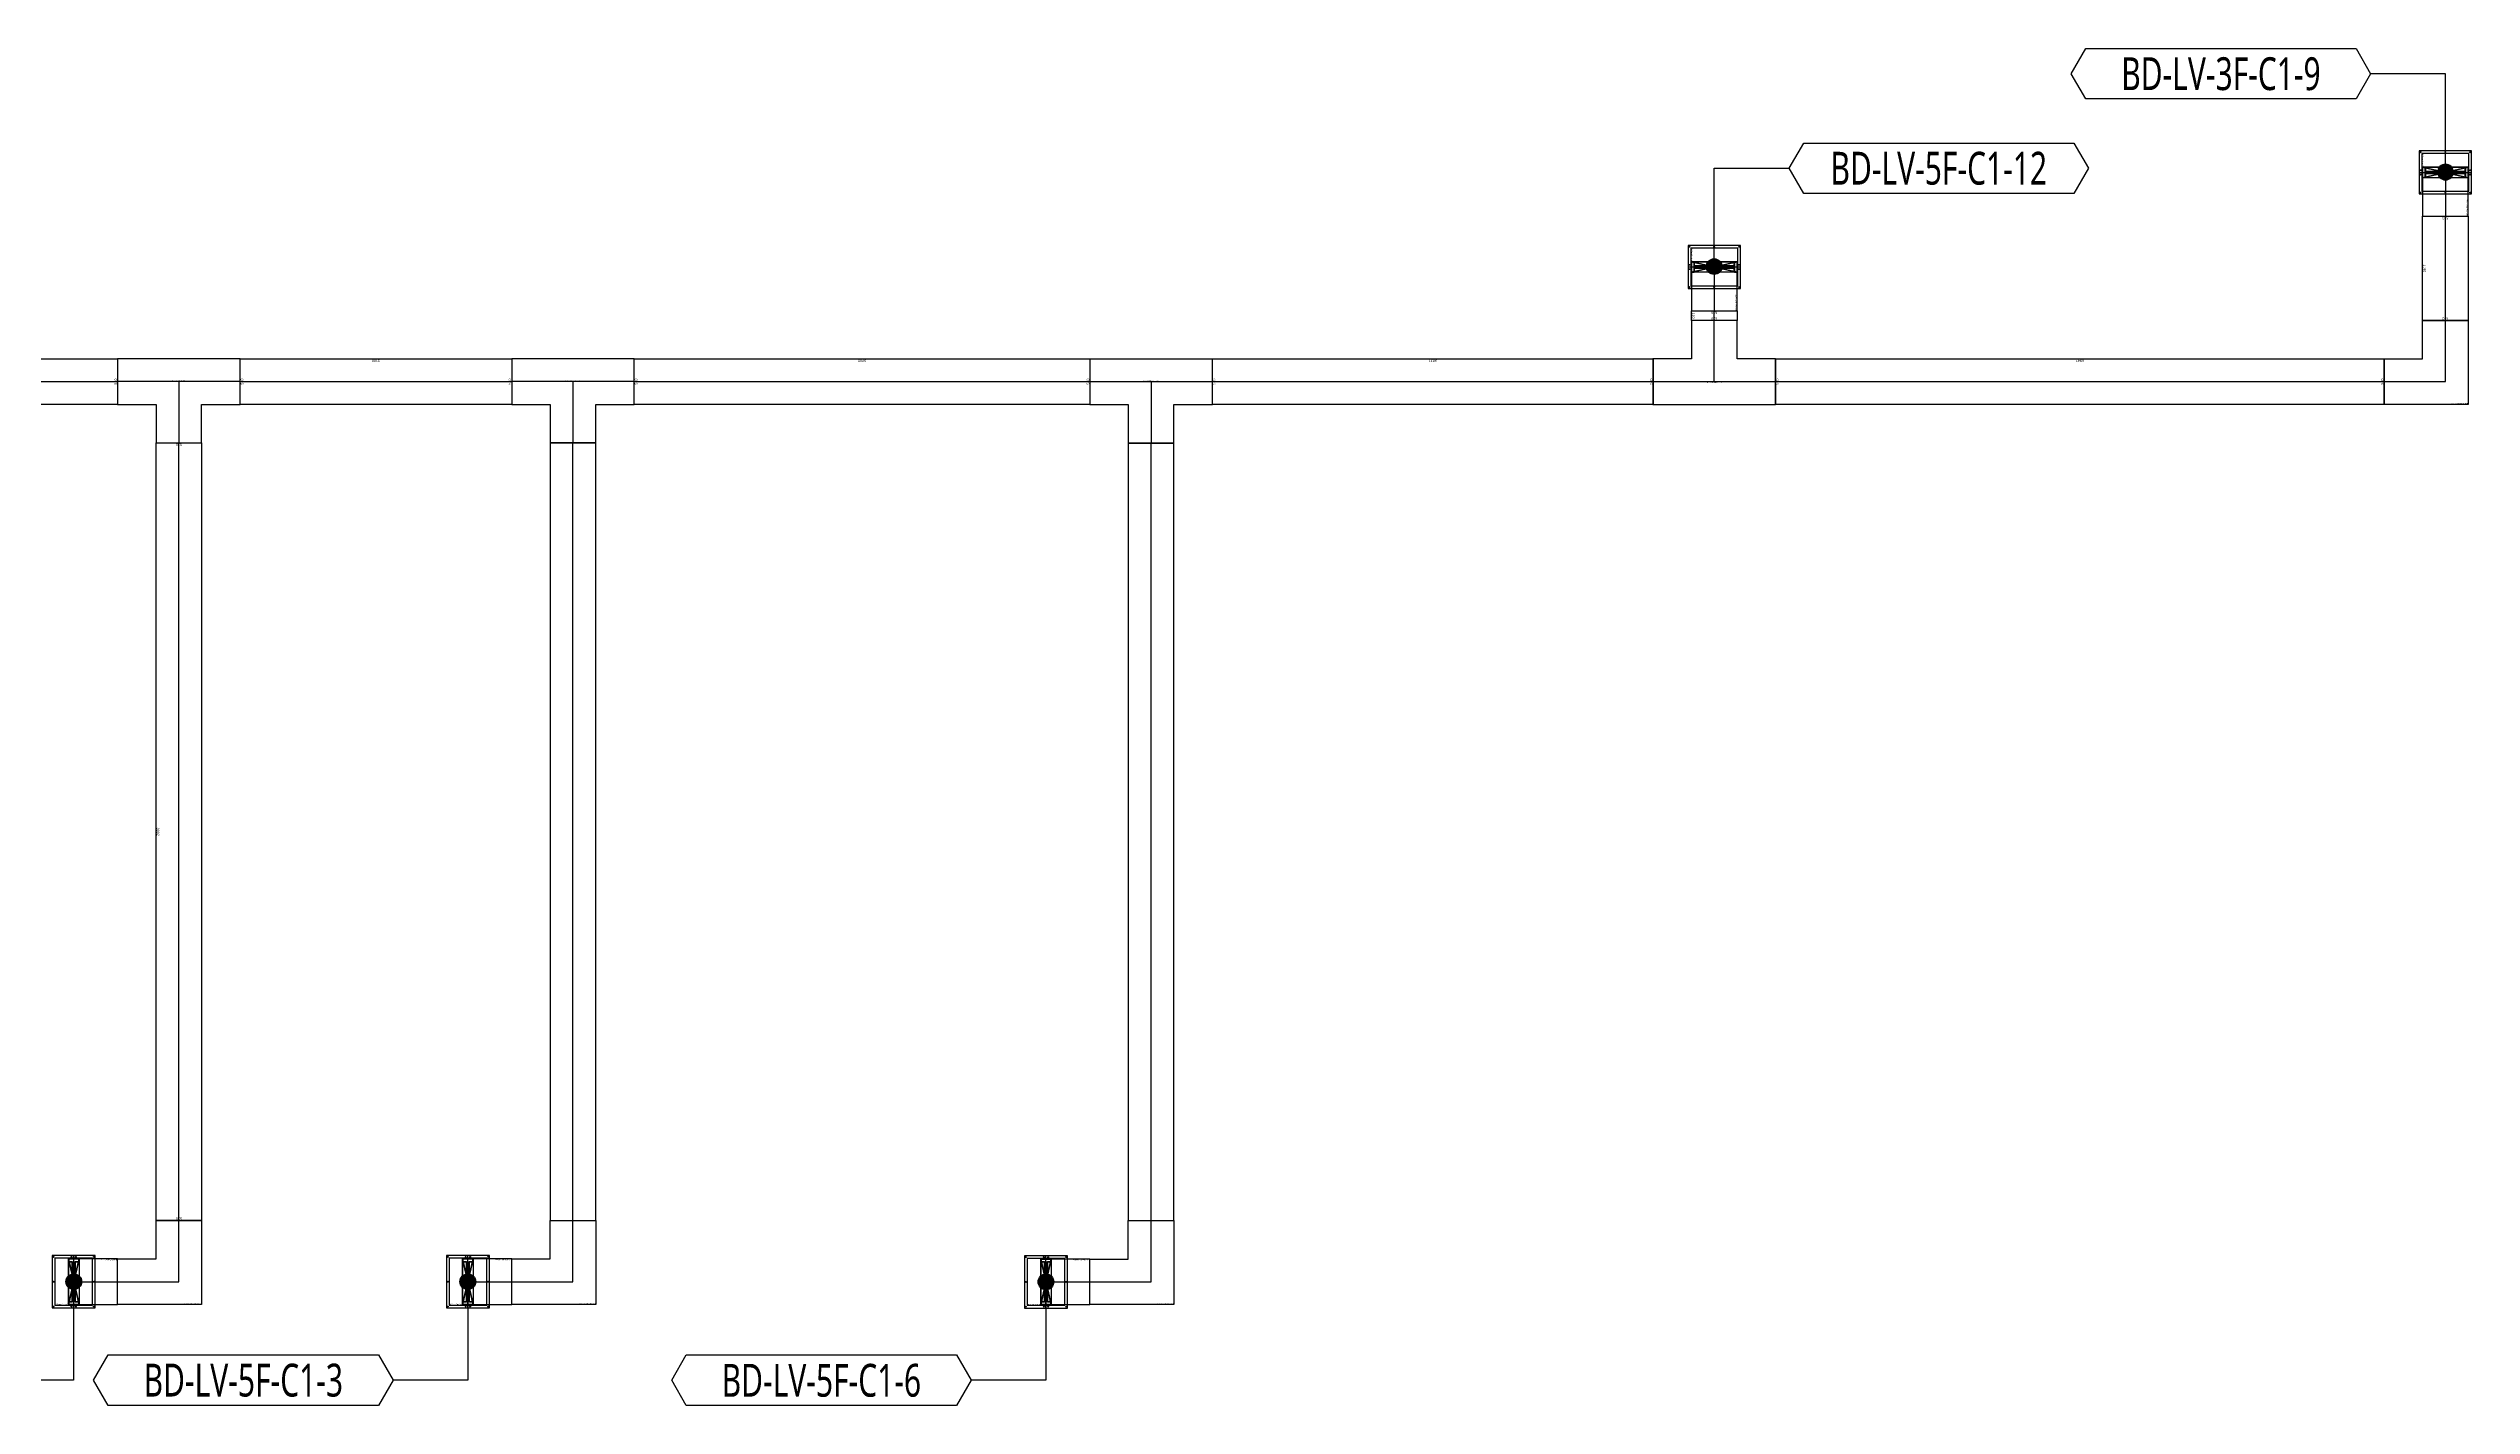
# Model space of a CAD drawing. Header units: millimetres. Extents: x 84228 to 374549, y -351975 to 847575.
# Drawn here: x 306431 to 334097, y 389393 to 404896 of the extents above; entities that cross this region are included whole.
import ezdxf
from ezdxf.enums import TextEntityAlignment as Align

# ---------------------------------------------------------------- set-up
doc = ezdxf.new("R2010")
doc.units = ezdxf.units.MM
doc.header["$LTSCALE"] = 150
doc.layers.get('Defpoints').update_dxf_attribs({"color": 150})
doc.layers.add('-----27 Bus Duct_LV_380-220V_IT BACK UP', color=2, linetype='Continuous')
doc.layers.add('-----99 Cable Schedule', color=2, linetype='Continuous')
doc.styles.add('DH', font='malgun.ttf')
doc.styles.add('ELEC', font='Dotum.ttf')
doc.styles.get("Standard").update_dxf_attribs({"font": 'Dotum.ttf'})
doc.dimstyles.new('전기통신참고용-치수', dxfattribs={"dimscale": 15, "dimtxt": 2, "dimasz": 0, "dimexe": 0, "dimexo": 0, "dimgap": 0.4, "dimtad": 4, "dimdec": 0, "dimzin": 0, "dimdsep": 46, "dimtxsty": 'Standard', "dimblk": 'NONE', "dimcen": 0, "dimse1": 1, "dimse2": 1, "dimsd1": 1, "dimsd2": 1, "dimclrd": 8, "dimclre": 8, "dimclrt": 8, "dimadec": 0, "dimazin": 0, "dimtfac": 1, "dimtdec": 0, "dimtix": 1, "dimtmove": 2, "dimatfit": 0, "dimldrblk": 'NONE', "dimfxl": 2, "dimtolj": 1, "dimtzin": 0, "dimarcsym": 0})

# ---------------------------------------------------------------- blocks, each defined once
blk = doc.blocks.new('*D319')
at = {"layer": 'Defpoints', "color": 0, "transparency": 16777216}
for p in [(0, 10499), (520, 10499), (520, 10499)]:
    blk.add_point(p, dxfattribs=at)
at = {"color": 0, "transparency": 16777216, "insert": (260, 10478), "char_height": 30, "attachment_point": 5}
blk.add_mtext('\\A1;{\\C0;520}', dxfattribs=at)
blk = doc.blocks.new('_None')
blk = doc.blocks.new('*D320')
at = {"layer": 'Defpoints', "color": 0, "transparency": 16777216}
for p in [(520, 10499), (520, 10499), (520, 1617)]:
    blk.add_point(p, dxfattribs=at)
at = {"color": 0, "transparency": 16777216, "insert": (499, 6058), "char_height": 30, "attachment_point": 5, "rotation": 90}
blk.add_mtext('\\A1;{\\C0;8882}', dxfattribs=at)
blk = doc.blocks.new('*D321')
at = {"layer": 'Defpoints', "color": 0, "transparency": 16777216}
for p in [(0, 1617), (520, 1617), (520, 1617)]:
    blk.add_point(p, dxfattribs=at)
at = {"color": 0, "transparency": 16777216, "insert": (260, 1638), "char_height": 30, "attachment_point": 5}
blk.add_mtext('\\A1;{\\C0;520}', dxfattribs=at)
blk = doc.blocks.new('*D315')
at = {"layer": 'Defpoints', "color": 0, "transparency": 16777216}
for p in [(0, 4523), (520, 4523), (520, 4523)]:
    blk.add_point(p, dxfattribs=at)
at = {"color": 0, "transparency": 16777216, "insert": (260, 4502), "char_height": 30, "attachment_point": 5}
blk.add_mtext('\\A1;{\\C0;520}', dxfattribs=at)
blk = doc.blocks.new('*D316')
at = {"layer": 'Defpoints', "color": 0, "transparency": 16777216}
for p in [(520, 4523), (520, 4523), (520, -752)]:
    blk.add_point(p, dxfattribs=at)
at = {"color": 0, "transparency": 16777216, "insert": (499, 1885), "char_height": 30, "attachment_point": 5, "rotation": 90}
blk.add_mtext('\\A1;{\\C0;5275}', dxfattribs=at)
blk = doc.blocks.new('*D317')
at = {"layer": 'Defpoints', "color": 0, "transparency": 16777216}
for p in [(0, -752), (520, -752), (520, -752)]:
    blk.add_point(p, dxfattribs=at)
at = {"color": 0, "transparency": 16777216, "insert": (260, -731), "char_height": 30, "attachment_point": 5}
blk.add_mtext('\\A1;{\\C0;520}', dxfattribs=at)
blk = doc.blocks.new('*U42')
at = {"color": 0}
blk.add_lwpolyline([(-260, -260), (-260, -700), (260, -700), (260, -260), (700, -260), (700, 260), (-700, 260), (-700, -260)], close=True, dxfattribs=at)
at = {"color": 1}
for points in [[(700, 0), (-700, 0)], [(0, 0), (0, -700)]]:
    blk.add_lwpolyline(points, dxfattribs=at)
at = {"color": 0, "style": 'ELEC'}
blk.add_text('BD TEE(HORIZ)-AL 4000A', height=10, dxfattribs=at).set_placement((0, 10), align=Align.MIDDLE)
blk = doc.blocks.new('*D323')
at = {"layer": 'Defpoints', "color": 0, "transparency": 16777216}
for p in [(0, 1508), (520, 1508), (520, 1508)]:
    blk.add_point(p, dxfattribs=at)
at = {"color": 0, "transparency": 16777216, "insert": (260, 1487), "char_height": 30, "attachment_point": 5}
blk.add_mtext('\\A1;{\\C0;520}', dxfattribs=at)
blk = doc.blocks.new('*D324')
at = {"layer": 'Defpoints', "color": 0, "transparency": 16777216}
for p in [(520, 1508), (520, 1508), (520, -1592)]:
    blk.add_point(p, dxfattribs=at)
at = {"color": 0, "transparency": 16777216, "insert": (499, -42), "char_height": 30, "attachment_point": 5, "rotation": 90}
blk.add_mtext('\\A1;{\\C0;3100}', dxfattribs=at)
blk = doc.blocks.new('*D325')
at = {"layer": 'Defpoints', "color": 0, "transparency": 16777216}
for p in [(0, -1592), (520, -1592), (520, -1592)]:
    blk.add_point(p, dxfattribs=at)
at = {"color": 0, "transparency": 16777216, "insert": (260, -1571), "char_height": 30, "attachment_point": 5}
blk.add_mtext('\\A1;{\\C0;520}', dxfattribs=at)
blk = doc.blocks.new('*D394')
at = {"layer": 'Defpoints', "color": 0, "transparency": 16777216}
for p in [(0, 5806), (520, 5806), (520, 5806)]:
    blk.add_point(p, dxfattribs=at)
at = {"color": 0, "transparency": 16777216, "insert": (260, 5785), "char_height": 30, "attachment_point": 5}
blk.add_mtext('\\A1;{\\C0;520}', dxfattribs=at)
blk = doc.blocks.new('*D395')
at = {"layer": 'Defpoints', "color": 0, "transparency": 16777216}
for p in [(520, 5806), (520, 5806), (520, 606)]:
    blk.add_point(p, dxfattribs=at)
at = {"color": 0, "transparency": 16777216, "insert": (499, 3206), "char_height": 30, "attachment_point": 5, "rotation": 90}
blk.add_mtext('\\A1;{\\C0;5200}', dxfattribs=at)
blk = doc.blocks.new('*D396')
at = {"layer": 'Defpoints', "color": 0, "transparency": 16777216}
for p in [(0, 606), (520, 606), (520, 606)]:
    blk.add_point(p, dxfattribs=at)
at = {"color": 0, "transparency": 16777216, "insert": (260, 627), "char_height": 30, "attachment_point": 5}
blk.add_mtext('\\A1;{\\C0;520}', dxfattribs=at)
blk = doc.blocks.new('*D386')
at = {"layer": 'Defpoints', "color": 0, "transparency": 16777216}
for p in [(0, 6206), (520, 6206), (520, 6206)]:
    blk.add_point(p, dxfattribs=at)
at = {"color": 0, "transparency": 16777216, "insert": (260, 6185), "char_height": 30, "attachment_point": 5}
blk.add_mtext('\\A1;{\\C0;520}', dxfattribs=at)
blk = doc.blocks.new('*D387')
at = {"layer": 'Defpoints', "color": 0, "transparency": 16777216}
for p in [(520, 6206), (520, 6206), (520, 1174)]:
    blk.add_point(p, dxfattribs=at)
at = {"color": 0, "transparency": 16777216, "insert": (499, 3690), "char_height": 30, "attachment_point": 5, "rotation": 90}
blk.add_mtext('\\A1;{\\C0;5031}', dxfattribs=at)
blk = doc.blocks.new('*D388')
at = {"layer": 'Defpoints', "color": 0, "transparency": 16777216}
for p in [(0, 1174), (520, 1174), (520, 1174)]:
    blk.add_point(p, dxfattribs=at)
at = {"color": 0, "transparency": 16777216, "insert": (260, 1195), "char_height": 30, "attachment_point": 5}
blk.add_mtext('\\A1;{\\C0;520}', dxfattribs=at)
blk = doc.blocks.new('*D382')
at = {"layer": 'Defpoints', "color": 0, "transparency": 16777216}
for p in [(0, 1575), (520, 1575), (520, 1575)]:
    blk.add_point(p, dxfattribs=at)
at = {"color": 0, "transparency": 16777216, "insert": (260, 1554), "char_height": 30, "attachment_point": 5}
blk.add_mtext('\\A1;{\\C0;520}', dxfattribs=at)
blk = doc.blocks.new('*D383')
at = {"layer": 'Defpoints', "color": 0, "transparency": 16777216}
for p in [(520, 1575), (520, 1575), (520, -5372)]:
    blk.add_point(p, dxfattribs=at)
at = {"color": 0, "transparency": 16777216, "insert": (499, -1898), "char_height": 30, "attachment_point": 5, "rotation": 90}
blk.add_mtext('\\A1;{\\C0;6947}', dxfattribs=at)
blk = doc.blocks.new('*D384')
at = {"layer": 'Defpoints', "color": 0, "transparency": 16777216}
for p in [(0, -5372), (520, -5372), (520, -5372)]:
    blk.add_point(p, dxfattribs=at)
at = {"color": 0, "transparency": 16777216, "insert": (260, -5351), "char_height": 30, "attachment_point": 5}
blk.add_mtext('\\A1;{\\C0;520}', dxfattribs=at)
blk = doc.blocks.new('*U24')
at = {"color": 0}
blk.add_lwpolyline([(-260, -260), (700, -260), (700, 260), (260, 260), (260, 700), (-260, 700)], close=True, dxfattribs=at)
at = {"color": 1}
blk.add_lwpolyline([(700, 0), (0, 0), (0, 700)], dxfattribs=at)
at = {"color": 0, "style": 'ELEC'}
blk.add_text('BD ELBOW(HORIZ)-AL 4000A', height=10, dxfattribs=at).set_placement((-255, -250), align=Align.MIDDLE_LEFT)
blk = doc.blocks.new('*U23')
at = {"color": 0}
blk.add_line((0, -298.5), (0, 298.5), dxfattribs=at)
at = {"color": 1}
for p, q in [((60, 260), (-60, -260)), ((-60, 260), (60, -260))]:
    blk.add_line(p, q, dxfattribs=at)
at = {"color": 0}
for points in [[(-245, -298.5), (245, -298.5), (245, 298.5), (-245, 298.5)], [(-215, -267.5), (215, -267.5), (215, 267.5), (-215, 267.5)]]:
    blk.add_lwpolyline(points, close=True, dxfattribs=at)
at = {"color": 1}
blk.add_lwpolyline([(60, -260), (-60, -260), (-60, 260), (60, 260)], close=True, dxfattribs=at)
for points in [[(-60, 14, -0.41421356), (-58, 16), (-17.2, 16, 0.41421356), (-16.2, 17), (-16.2, 227, 0.41421356), (-17.2, 228), (-58, 228, -0.41421356), (-60, 230), (-60, 260, -0.41421356), (-59, 259), (-59, 230, 0.41421356), (-58, 229), (58, 229, 0.41421356), (59, 230), (59, 259, -0.41421356), (60, 260), (60, 230, -0.41421356), (58, 228), (17.2, 228, 0.41421356), (16.2, 227), (16.2, 17, 0.41421356), (17.2, 16), (58, 16, -0.41421356), (60, 14), (60, 2, -0.41421356), (59, 3), (59, 14, 0.41421356), (58, 15), (-58, 15, 0.41421356), (-59, 14), (-59, 3, -0.41421356), (-60, 2), (-60, 2), (-60, 2), (-60, 2)], [(-60, -230, -0.41421356), (-58, -228), (-17.2, -228, 0.41421356), (-16.2, -227), (-16.2, -17, 0.41421356), (-17.2, -16), (-58, -16, -0.41421356), (-60, -14), (-60, 0, -0.41421356), (-59, -1), (-59, -14, 0.41421356), (-58, -15), (58, -15, 0.41421356), (59, -14), (59, -1, -0.41421356), (60, 0), (60, -14, -0.41421356), (58, -16), (17.2, -16, 0.41421356), (16.2, -17), (16.2, -227, 0.41421356), (17.2, -228), (58, -228, -0.41421356), (60, -230), (60, -260, -0.41421356), (59, -259), (59, -230, 0.41421356), (58, -229), (-58, -229, 0.41421356), (-59, -230), (-59, -259, -0.41421356), (-60, -260), (-60, -260), (-60, -260), (-60, -260)], [(-15.2, 17), (-15.2, 227, -0.41421356), (-14.2, 228), (14.2, 228, -0.41421356), (15.2, 227), (15.2, 17, -0.41421356), (14.2, 16), (-14.2, 16, -0.41421356)], [(-14.2, 18), (-14.2, 226, -0.41421356), (-13.2, 227), (-8.85, 227, -0.41421356), (-7.85, 226), (-7.85, 18, -0.41421356), (-8.85, 17), (-13.2, 17, -0.41421356)], [(-6.85, 18), (-6.85, 226, -0.41421356), (-5.85, 227), (-1.5, 227, -0.41421356), (-0.5, 226), (-0.5, 18, -0.41421356), (-1.5, 17), (-5.85, 17, -0.41421356)], [(0.5, 18), (0.5, 226, -0.41421356), (1.5, 227), (5.85, 227, -0.41421356), (6.85, 226), (6.85, 18, -0.41421356), (5.85, 17), (1.5, 17, -0.41421356)], [(7.85, 18), (7.85, 226, -0.41421356), (8.85, 227), (13.2, 227, -0.41421356), (14.2, 226), (14.2, 18, -0.41421356), (13.2, 17), (8.85, 17, -0.41421356)], [(-15.2, -227), (-15.2, -17, -0.41421356), (-14.2, -16), (14.2, -16, -0.41421356), (15.2, -17), (15.2, -227, -0.41421356), (14.2, -228), (-14.2, -228, -0.41421356)], [(-14.2, -226), (-14.2, -18, -0.41421356), (-13.2, -17), (-8.85, -17, -0.41421356), (-7.85, -18), (-7.85, -226, -0.41421356), (-8.85, -227), (-13.2, -227, -0.41421356)], [(-6.85, -226), (-6.85, -18, -0.41421356), (-5.85, -17), (-1.5, -17, -0.41421356), (-0.5, -18), (-0.5, -226, -0.41421356), (-1.5, -227), (-5.85, -227, -0.41421356)], [(0.5, -226), (0.5, -18, -0.41421356), (1.5, -17), (5.85, -17, -0.41421356), (6.85, -18), (6.85, -226, -0.41421356), (5.85, -227), (1.5, -227, -0.41421356)], [(7.85, -226), (7.85, -18, -0.41421356), (8.85, -17), (13.2, -17, -0.41421356), (14.2, -18), (14.2, -226, -0.41421356), (13.2, -227), (8.85, -227, -0.41421356)]]:
    blk.add_lwpolyline(points, format="xyb", close=True, dxfattribs=at)
at = {"color": 0}
for centre in [(-230, 283), (-25, 283), (25, 283), (230, 283), (-230, 0), (230, 0), (-230, -283), (-25, -283), (25, -283), (230, -283)]:
    blk.add_circle(centre, 5, dxfattribs=at)
at = {"color": 0, "style": 'ELEC'}
blk.add_text('BD Flanged End-AL 4000A', height=10, dxfattribs=at).set_placement((-210, -257.5), align=Align.MIDDLE_LEFT)
blk = doc.blocks.new('*U22')
at = {"color": 1}
for p, q in [((340, 260), (220, -260)), ((220, 260), (340, -260))]:
    blk.add_line(p, q, dxfattribs=at)
at = {"color": 0}
blk.add_lwpolyline([(-220, -260), (220, -260), (220, 260), (-220, 260)], close=True, dxfattribs=at)
at = {"color": 1}
blk.add_lwpolyline([(220, 0), (-220, 0)], dxfattribs=at)
at = {"color": 0}
blk.add_lwpolyline([(220, -260), (340, -260), (340, 260), (220, 260)], dxfattribs=at)
at = {"color": 1}
for points in [[(220, 14, -0.41421356), (222, 16), (262.8, 16, 0.41421356), (263.8, 17), (263.8, 227, 0.41421356), (262.8, 228), (222, 228, -0.41421356), (220, 230), (220, 260, -0.41421356), (221, 259), (221, 230, 0.41421356), (222, 229), (338, 229, 0.41421356), (339, 230), (339, 259, -0.41421356), (340, 260), (340, 230, -0.41421356), (338, 228), (297.2, 228, 0.41421356), (296.2, 227), (296.2, 17, 0.41421356), (297.2, 16), (338, 16, -0.41421356), (340, 14), (340, 2, -0.41421356), (339, 3), (339, 14, 0.41421356), (338, 15), (222, 15, 0.41421356), (221, 14), (221, 3, -0.41421356), (220, 2), (220, 2), (220, 2), (220, 2)], [(220, -230, -0.41421356), (222, -228), (262.8, -228, 0.41421356), (263.8, -227), (263.8, -17, 0.41421356), (262.8, -16), (222, -16, -0.41421356), (220, -14), (220, 0, -0.41421356), (221, -1), (221, -14, 0.41421356), (222, -15), (338, -15, 0.41421356), (339, -14), (339, -1, -0.41421356), (340, 0), (340, -14, -0.41421356), (338, -16), (297.2, -16, 0.41421356), (296.2, -17), (296.2, -227, 0.41421356), (297.2, -228), (338, -228, -0.41421356), (340, -230), (340, -260, -0.41421356), (339, -259), (339, -230, 0.41421356), (338, -229), (222, -229, 0.41421356), (221, -230), (221, -259, -0.41421356), (220, -260), (220, -260), (220, -260), (220, -260)], [(264.8, 17), (264.8, 227, -0.41421356), (265.8, 228), (294.2, 228, -0.41421356), (295.2, 227), (295.2, 17, -0.41421356), (294.2, 16), (265.8, 16, -0.41421356)], [(265.8, 18), (265.8, 226, -0.41421356), (266.8, 227), (271.15, 227, -0.41421356), (272.15, 226), (272.15, 18, -0.41421356), (271.15, 17), (266.8, 17, -0.41421356)], [(273.15, 18), (273.15, 226, -0.41421356), (274.15, 227), (278.5, 227, -0.41421356), (279.5, 226), (279.5, 18, -0.41421356), (278.5, 17), (274.15, 17, -0.41421356)], [(280.5, 18), (280.5, 226, -0.41421356), (281.5, 227), (285.85, 227, -0.41421356), (286.85, 226), (286.85, 18, -0.41421356), (285.85, 17), (281.5, 17, -0.41421356)], [(287.85, 18), (287.85, 226, -0.41421356), (288.85, 227), (293.2, 227, -0.41421356), (294.2, 226), (294.2, 18, -0.41421356), (293.2, 17), (288.85, 17, -0.41421356)], [(264.8, -227), (264.8, -17, -0.41421356), (265.8, -16), (294.2, -16, -0.41421356), (295.2, -17), (295.2, -227, -0.41421356), (294.2, -228), (265.8, -228, -0.41421356)], [(265.8, -226), (265.8, -18, -0.41421356), (266.8, -17), (271.15, -17, -0.41421356), (272.15, -18), (272.15, -226, -0.41421356), (271.15, -227), (266.8, -227, -0.41421356)], [(273.15, -226), (273.15, -18, -0.41421356), (274.15, -17), (278.5, -17, -0.41421356), (279.5, -18), (279.5, -226, -0.41421356), (278.5, -227), (274.15, -227, -0.41421356)], [(280.5, -226), (280.5, -18, -0.41421356), (281.5, -17), (285.85, -17, -0.41421356), (286.85, -18), (286.85, -226, -0.41421356), (285.85, -227), (281.5, -227, -0.41421356)], [(287.85, -226), (287.85, -18, -0.41421356), (288.85, -17), (293.2, -17, -0.41421356), (294.2, -18), (294.2, -226, -0.41421356), (293.2, -227), (288.85, -227, -0.41421356)]]:
    blk.add_lwpolyline(points, format="xyb", close=True, dxfattribs=at)
at = {"color": 0, "style": 'ELEC'}
blk.add_text('BD ELBOW(VERT)-AL 4000A', height=10, dxfattribs=at).set_placement((-215, -250), align=Align.MIDDLE_LEFT)
blk = doc.blocks.new('A$C9a0ab699')
h = blk.add_hatch(color=0)
edge = h.paths.add_edge_path()
edge.add_arc((0, 0), 64, 720, 1080, ccw=False)
at = {"color": 0}
blk.add_circle((0, 0), 64, dxfattribs=at)
blk = doc.blocks.new('*D303')
at = {"layer": 'Defpoints', "color": 0, "transparency": 16777216}
for p in [(0, 2807), (520, 2807), (520, 2807)]:
    blk.add_point(p, dxfattribs=at)
at = {"color": 0, "transparency": 16777216, "insert": (260, 2786), "char_height": 30, "attachment_point": 5}
blk.add_mtext('\\A1;{\\C0;520}', dxfattribs=at)
blk = doc.blocks.new('*D304')
at = {"layer": 'Defpoints', "color": 0, "transparency": 16777216}
for p in [(520, 2807), (520, 2807), (520, 2697)]:
    blk.add_point(p, dxfattribs=at)
at = {"color": 0, "transparency": 16777216, "insert": (499, 2752), "char_height": 30, "attachment_point": 5, "rotation": 90}
blk.add_mtext('\\A1;{\\C0;110}', dxfattribs=at)
blk = doc.blocks.new('*D305')
at = {"layer": 'Defpoints', "color": 0, "transparency": 16777216}
for p in [(0, 2697), (520, 2697), (520, 2697)]:
    blk.add_point(p, dxfattribs=at)
at = {"color": 0, "transparency": 16777216, "insert": (260, 2718), "char_height": 30, "attachment_point": 5}
blk.add_mtext('\\A1;{\\C0;520}', dxfattribs=at)
blk = doc.blocks.new('*D390')
at = {"layer": 'Defpoints', "color": 0, "transparency": 16777216}
for p in [(0, 3887), (520, 3887), (520, 3887)]:
    blk.add_point(p, dxfattribs=at)
at = {"color": 0, "transparency": 16777216, "insert": (260, 3866), "char_height": 30, "attachment_point": 5}
blk.add_mtext('\\A1;{\\C0;520}', dxfattribs=at)
blk = doc.blocks.new('*D391')
at = {"layer": 'Defpoints', "color": 0, "transparency": 16777216}
for p in [(520, 3887), (520, 3887), (520, 2697)]:
    blk.add_point(p, dxfattribs=at)
at = {"color": 0, "transparency": 16777216, "insert": (499, 3292), "char_height": 30, "attachment_point": 5, "rotation": 90}
blk.add_mtext('\\A1;{\\C0;1190}', dxfattribs=at)
blk = doc.blocks.new('*D392')
at = {"layer": 'Defpoints', "color": 0, "transparency": 16777216}
for p in [(0, 2697), (520, 2697), (520, 2697)]:
    blk.add_point(p, dxfattribs=at)
at = {"color": 0, "transparency": 16777216, "insert": (260, 2718), "char_height": 30, "attachment_point": 5}
blk.add_mtext('\\A1;{\\C0;520}', dxfattribs=at)
blk = doc.blocks.new('*U318')
at = {"color": 1}
blk.add_line((260, 10499.1), (260, 1616.8), dxfattribs=at)
at = {"color": 0}
blk.add_lwpolyline([(520, 1616.8), (0, 1616.8), (0, 10499.1), (520, 10499.1)], close=True, dxfattribs=at)
for base, p1, p2, override, picture, middle in [((520, 10499.1), (0, 10499.1), (520, 10499.1), {"dimtxsty": 'Standard', "dimclrd": 0, "dimclre": 0, "dimclrt": 0}, '*D319', (260, 10478.1)), ((520, 1616.8), (0, 1616.8), (520, 1616.8), {"dimtad": 1, "dimtxsty": 'Standard', "dimclrd": 0, "dimclre": 0, "dimclrt": 0}, '*D321', (260, 1637.8))]:
    dim = blk.add_linear_dim(base=base, p1=p1, p2=p2, text='{\\C0;<>}', dimstyle='전기통신참고용-치수', override=override, dxfattribs=at)
    dim.commit()
    dim.dimension.update_dxf_attribs({"geometry": picture, "text_midpoint": middle})
dim = blk.add_linear_dim(base=(520, 10499.1), p1=(520, 1616.8), p2=(520, 10499.1), angle=90, text='{\\C0;<>}', dimstyle='전기통신참고용-치수', override={"dimtad": 1, "dimtxsty": 'Standard', "dimclrd": 0, "dimclre": 0, "dimclrt": 0}, dxfattribs=at)
dim.commit()
dim.dimension.update_dxf_attribs({"geometry": '*D320', "text_midpoint": (499, 6057.9)})
blk = doc.blocks.new('*U314')
at = {"color": 1}
blk.add_line((260, 4522.8), (260, -752.2), dxfattribs=at)
at = {"color": 0}
blk.add_lwpolyline([(520, -752.2), (0, -752.2), (0, 4522.8), (520, 4522.8)], close=True, dxfattribs=at)
for base, p1, p2, override, picture, middle in [((520, 4522.8), (0, 4522.8), (520, 4522.8), {"dimtxsty": 'Standard', "dimclrd": 0, "dimclre": 0, "dimclrt": 0}, '*D315', (260, 4501.7)), ((520, -752.2), (0, -752.2), (520, -752.2), {"dimtad": 1, "dimtxsty": 'Standard', "dimclrd": 0, "dimclre": 0, "dimclrt": 0}, '*D317', (260, -731.2))]:
    dim = blk.add_linear_dim(base=base, p1=p1, p2=p2, text='{\\C0;<>}', dimstyle='전기통신참고용-치수', override=override, dxfattribs=at)
    dim.commit()
    dim.dimension.update_dxf_attribs({"geometry": picture, "text_midpoint": middle})
dim = blk.add_linear_dim(base=(520, 4522.8), p1=(520, -752.2), p2=(520, 4522.8), angle=90, text='{\\C0;<>}', dimstyle='전기통신참고용-치수', override={"dimtad": 1, "dimtxsty": 'Standard', "dimclrd": 0, "dimclre": 0, "dimclrt": 0}, dxfattribs=at)
dim.commit()
dim.dimension.update_dxf_attribs({"geometry": '*D316', "text_midpoint": (499, 1885.3)})
blk = doc.blocks.new('*U322')
at = {"color": 1}
blk.add_line((260, 1507.8), (260, -1592.2), dxfattribs=at)
at = {"color": 0}
blk.add_lwpolyline([(520, -1592.2), (0, -1592.2), (0, 1507.8), (520, 1507.8)], close=True, dxfattribs=at)
for base, p1, p2, override, picture, middle in [((520, 1507.8), (0, 1507.8), (520, 1507.8), {"dimtxsty": 'Standard', "dimclrd": 0, "dimclre": 0, "dimclrt": 0}, '*D323', (260, 1486.7)), ((520, -1592.2), (0, -1592.2), (520, -1592.2), {"dimtad": 1, "dimtxsty": 'Standard', "dimclrd": 0, "dimclre": 0, "dimclrt": 0}, '*D325', (260, -1571.2))]:
    dim = blk.add_linear_dim(base=base, p1=p1, p2=p2, text='{\\C0;<>}', dimstyle='전기통신참고용-치수', override=override, dxfattribs=at)
    dim.commit()
    dim.dimension.update_dxf_attribs({"geometry": picture, "text_midpoint": middle})
dim = blk.add_linear_dim(base=(520, 1507.8), p1=(520, -1592.2), p2=(520, 1507.8), angle=90, text='{\\C0;<>}', dimstyle='전기통신참고용-치수', override={"dimtad": 1, "dimtxsty": 'Standard', "dimclrd": 0, "dimclre": 0, "dimclrt": 0}, dxfattribs=at)
dim.commit()
dim.dimension.update_dxf_attribs({"geometry": '*D324', "text_midpoint": (499, -42.2)})
blk = doc.blocks.new('*U393')
at = {"color": 1}
blk.add_line((260, 5805.8), (260, 605.8), dxfattribs=at)
at = {"color": 0}
blk.add_lwpolyline([(520, 605.8), (0, 605.8), (0, 5805.8), (520, 5805.8)], close=True, dxfattribs=at)
for base, p1, p2, override, picture, middle in [((520, 5805.8), (0, 5805.8), (520, 5805.8), {"dimtxsty": 'Standard', "dimclrd": 0, "dimclre": 0, "dimclrt": 0}, '*D394', (260, 5784.7)), ((520, 605.8), (0, 605.8), (520, 605.8), {"dimtad": 1, "dimtxsty": 'Standard', "dimclrd": 0, "dimclre": 0, "dimclrt": 0}, '*D396', (260, 626.8))]:
    dim = blk.add_linear_dim(base=base, p1=p1, p2=p2, text='{\\C0;<>}', dimstyle='전기통신참고용-치수', override=override, dxfattribs=at)
    dim.commit()
    dim.dimension.update_dxf_attribs({"geometry": picture, "text_midpoint": middle})
dim = blk.add_linear_dim(base=(520, 5805.8), p1=(520, 605.8), p2=(520, 5805.8), angle=90, text='{\\C0;<>}', dimstyle='전기통신참고용-치수', override={"dimtad": 1, "dimtxsty": 'Standard', "dimclrd": 0, "dimclre": 0, "dimclrt": 0}, dxfattribs=at)
dim.commit()
dim.dimension.update_dxf_attribs({"geometry": '*D395', "text_midpoint": (499, 3205.8)})
blk = doc.blocks.new('*U385')
at = {"color": 1}
blk.add_line((260, 6205.8), (260, 1174.3), dxfattribs=at)
at = {"color": 0}
blk.add_lwpolyline([(520, 1174.3), (0, 1174.3), (0, 6205.8), (520, 6205.8)], close=True, dxfattribs=at)
for base, p1, p2, override, picture, middle in [((520, 6205.8), (0, 6205.8), (520, 6205.8), {"dimtxsty": 'Standard', "dimclrd": 0, "dimclre": 0, "dimclrt": 0}, '*D386', (260, 6184.7)), ((520, 1174.3), (0, 1174.3), (520, 1174.3), {"dimtad": 1, "dimtxsty": 'Standard', "dimclrd": 0, "dimclre": 0, "dimclrt": 0}, '*D388', (260, 1195.3))]:
    dim = blk.add_linear_dim(base=base, p1=p1, p2=p2, text='{\\C0;<>}', dimstyle='전기통신참고용-치수', override=override, dxfattribs=at)
    dim.commit()
    dim.dimension.update_dxf_attribs({"geometry": picture, "text_midpoint": middle})
dim = blk.add_linear_dim(base=(520, 6205.7537), p1=(520, 1174.2543), p2=(520, 6205.7537), angle=90, text='{\\C0;<>}', dimstyle='전기통신참고용-치수', override={"dimtad": 1, "dimtxsty": 'Standard', "dimclrd": 0, "dimclre": 0, "dimclrt": 0}, dxfattribs=at)
dim.commit()
dim.dimension.update_dxf_attribs({"geometry": '*D387', "text_midpoint": (498.9796, 3690.004)})
blk = doc.blocks.new('*U381')
at = {"color": 1}
blk.add_line((260, 1575.1), (260, -5371.9), dxfattribs=at)
at = {"color": 0}
blk.add_lwpolyline([(520, -5371.9), (0, -5371.9), (0, 1575.1), (520, 1575.1)], close=True, dxfattribs=at)
for base, p1, p2, override, picture, middle in [((520, 1575.1), (0, 1575.1), (520, 1575.1), {"dimtxsty": 'Standard', "dimclrd": 0, "dimclre": 0, "dimclrt": 0}, '*D382', (260, 1554.1)), ((520, -5371.9), (0, -5371.9), (520, -5371.9), {"dimtad": 1, "dimtxsty": 'Standard', "dimclrd": 0, "dimclre": 0, "dimclrt": 0}, '*D384', (260, -5350.8))]:
    dim = blk.add_linear_dim(base=base, p1=p1, p2=p2, text='{\\C0;<>}', dimstyle='전기통신참고용-치수', override=override, dxfattribs=at)
    dim.commit()
    dim.dimension.update_dxf_attribs({"geometry": picture, "text_midpoint": middle})
dim = blk.add_linear_dim(base=(520, 1575.1), p1=(520, -5371.9), p2=(520, 1575.1), angle=90, text='{\\C0;<>}', dimstyle='전기통신참고용-치수', override={"dimtad": 1, "dimtxsty": 'Standard', "dimclrd": 0, "dimclre": 0, "dimclrt": 0}, dxfattribs=at)
dim.commit()
dim.dimension.update_dxf_attribs({"geometry": '*D383', "text_midpoint": (499, -1898.4)})
blk = doc.blocks.new('*U302')
at = {"color": 1}
blk.add_line((260, 2806.8), (260, 2696.8), dxfattribs=at)
at = {"color": 0}
blk.add_lwpolyline([(520, 2696.8), (0, 2696.8), (0, 2806.8), (520, 2806.8)], close=True, dxfattribs=at)
for base, p1, p2, override, picture, middle in [((520, 2806.8), (0, 2806.8), (520, 2806.8), {"dimtxsty": 'Standard', "dimclrd": 0, "dimclre": 0, "dimclrt": 0}, '*D303', (260, 2785.7)), ((520, 2696.8), (0, 2696.8), (520, 2696.8), {"dimtad": 1, "dimtxsty": 'Standard', "dimclrd": 0, "dimclre": 0, "dimclrt": 0}, '*D305', (260, 2717.8))]:
    dim = blk.add_linear_dim(base=base, p1=p1, p2=p2, text='{\\C0;<>}', dimstyle='전기통신참고용-치수', override=override, dxfattribs=at)
    dim.commit()
    dim.dimension.update_dxf_attribs({"geometry": picture, "text_midpoint": middle})
dim = blk.add_linear_dim(base=(520, 2806.8), p1=(520, 2696.8), p2=(520, 2806.8), angle=90, text='{\\C0;<>}', dimstyle='전기통신참고용-치수', override={"dimtad": 1, "dimtxsty": 'Standard', "dimclrd": 0, "dimclre": 0, "dimclrt": 0}, dxfattribs=at)
dim.commit()
dim.dimension.update_dxf_attribs({"geometry": '*D304', "text_midpoint": (499, 2751.8)})
blk = doc.blocks.new('*U389')
at = {"color": 1}
blk.add_line((260, 3886.8), (260, 2696.8), dxfattribs=at)
at = {"color": 0}
blk.add_lwpolyline([(520, 2696.8), (0, 2696.8), (0, 3886.8), (520, 3886.8)], close=True, dxfattribs=at)
for base, p1, p2, override, picture, middle in [((520, 3886.8), (0, 3886.8), (520, 3886.8), {"dimtxsty": 'Standard', "dimclrd": 0, "dimclre": 0, "dimclrt": 0}, '*D390', (260, 3865.7)), ((520, 2696.8), (0, 2696.8), (520, 2696.8), {"dimtad": 1, "dimtxsty": 'Standard', "dimclrd": 0, "dimclre": 0, "dimclrt": 0}, '*D392', (260, 2717.8))]:
    dim = blk.add_linear_dim(base=base, p1=p1, p2=p2, text='{\\C0;<>}', dimstyle='전기통신참고용-치수', override=override, dxfattribs=at)
    dim.commit()
    dim.dimension.update_dxf_attribs({"geometry": picture, "text_midpoint": middle})
dim = blk.add_linear_dim(base=(520, 3886.8), p1=(520, 2696.8), p2=(520, 3886.8), angle=90, text='{\\C0;<>}', dimstyle='전기통신참고용-치수', override={"dimtad": 1, "dimtxsty": 'Standard', "dimclrd": 0, "dimclre": 0, "dimclrt": 0}, dxfattribs=at)
dim.commit()
dim.dimension.update_dxf_attribs({"geometry": '*D391', "text_midpoint": (499, 3291.8)})

msp = doc.modelspace()

# ---------------------------------------------------------------- linework, layer by layer
at = {"layer": '-----99 Cable Schedule', "color": 1, "elevation": 0}
for points in [[(332778, 404896), (332945, 404608), (332778, 404319), (329693, 404319), (329527, 404608), (329693, 404896)], [(329557, 403816), (329723, 403528), (329557, 403239), (326472, 403239), (326305, 403528), (326472, 403816)], [(310199, 389972), (310366, 389684), (310199, 389395), (307114, 389395), (306947, 389684), (307114, 389972)], [(316799, 389971), (316966, 389682), (316799, 389393), (313714, 389393), (313547, 389682), (313714, 389971)]]:
    msp.add_lwpolyline(points, close=True, dxfattribs=at)
for points in [[(333798, 403480), (333799, 404608), (332945, 404608)], [(325451, 402400), (325451, 403528), (326305, 403528)], [(306719, 390811), (306719, 389684), (305866, 389684)], [(311219, 390811), (311220, 389684), (310366, 389684)], [(317819, 390810), (317820, 389682), (316966, 389682)]]:
    msp.add_lwpolyline(points, dxfattribs=at)

# ---------------------------------------------------------------- block references
at = {"layer": '-----27 Bus Duct_LV_380-220V_IT BACK UP'}
for name, p, rotation in [('*U23', (333798, 403480), 270), ('*U22', (333798, 403200), 89.99999999999999), ('*U389', (334058, 405677), 180), ('*U23', (325451, 402400), 270), ('*U22', (325451, 402120), 89.99999999999999), ('*U42', (325451, 401090), 180), ('*U302', (325711, 404597), 180), ('*U314', (306468, 400830), 89.99999999999999), ('*U322', (310128, 400830), 89.99999999999999), ('*U393', (318926, 400830), 89.99999999999999), ('*U385', (325926, 400830), 89.99999999999999), ('*U381', (327727, 400830), 89.99999999999999), ('*U318', (308180, 402007), 180), ('*U22', (307000, 390808), 180), ('*U22', (311500, 390808), 180), ('*U22', (318100, 390806), 180)]:
    msp.add_blockref(name, p, dxfattribs=dict(at, rotation=rotation))
at = {"layer": '-----27 Bus Duct_LV_380-220V_IT BACK UP', "xscale": -1}
for p in [(333798, 401090), (307920, 390808), (312420, 390808), (319020, 390806)]:
    msp.add_blockref('*U24', p, dxfattribs=at)
at = {"layer": '-----27 Bus Duct_LV_380-220V_IT BACK UP'}
for name, p in [('*U42', (307920, 401090)), ('*U42', (312420, 401090)), ('*U42', (319020, 401088)), ('*U23', (306720, 390808)), ('*U23', (311220, 390808)), ('*U23', (317820, 390806))]:
    msp.add_blockref(name, p, dxfattribs=at)
at = {"layer": '-----27 Bus Duct_LV_380-220V_IT BACK UP', "xscale": -1, "rotation": 180}
for p in [(312160, 402007), (318760, 402005)]:
    msp.add_blockref('*U318', p, dxfattribs=at)
at = {"layer": '-----99 Cable Schedule', "color": 1, "yscale": 1.40625, "zscale": 1.40625}
for p, xscale, rotation in [((333799, 403484), -1.40625, 270), ((325450, 402404), 1.40625, 89.99999999999999), ((306720, 390808), 1.40625, 270), ((311220, 390808), 1.40625, 270), ((317820, 390806), 1.40625, 270)]:
    msp.add_blockref('A$C9a0ab699', p, dxfattribs=dict(at, xscale=xscale, rotation=rotation))

# ---------------------------------------------------------------- texts
at = {"layer": '-----99 Cable Schedule', "color": 2, "style": 'DH', "width": 0.7}
for s, p in [('BD-LV-3F-C1-9', (331236, 404608, 0)), ('BD-LV-5F-C1-12', (328014, 403528)), ('BD-LV-5F-C1-3', (308656, 389684, 0)), ('BD-LV-5F-C1-6', (315256, 389682, 0))]:
    msp.add_text(s, height=375, dxfattribs=at).set_placement(p, align=Align.MIDDLE)

doc.saveas('drawing.dxf')
